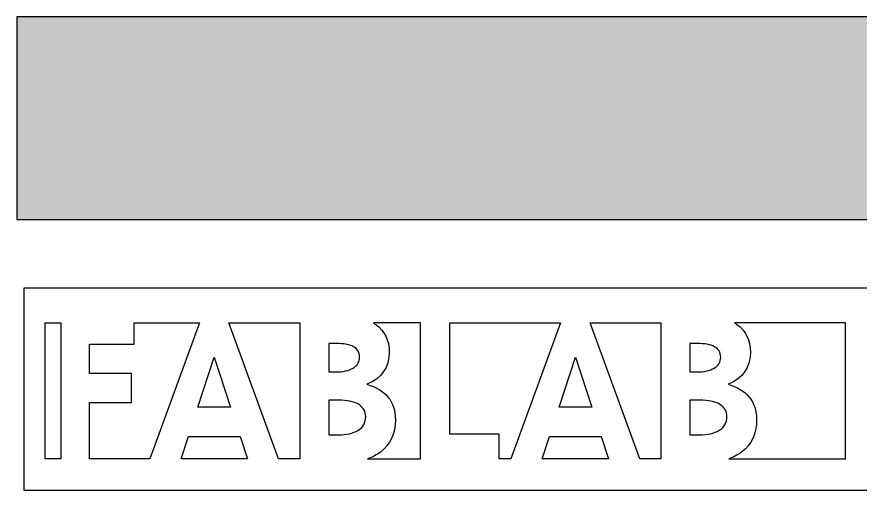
# Model space of a CAD drawing. Extents: x -1 to 338, y -185 to -55.
# Drawn here: x -1.3 to 153.9, y -184.9 to -97.8 of the extents above; entities that cross this region are included whole.
import ezdxf

# ---------------------------------------------------------------- set-up
doc = ezdxf.new("R2010")
doc.units = 0
doc.layers.add('CALQUE_1', color=7, linetype='CONTINUOUS')

# ---------------------------------------------------------------- blocks, each defined once
blk = doc.blocks.new('*U4')
at = {"layer": 'CALQUE_1', "color": 250}
for points in [[(-1.26, -135.1), (-1.26, -97.85), (337.44, -135.1)], [(337.44, -135.1), (-1.26, -97.85), (337.44, -97.85)]]:
    blk.add_solid(points, dxfattribs=at)

msp = doc.modelspace()

# ---------------------------------------------------------------- linework, layer by layer
at = {"layer": 'CALQUE_1', "color": 7}
msp.add_lwpolyline([(-1.26, -97.85), (-1.26, -135.1), (337.44, -135.1), (337.44, -97.85), (-1.26, -97.85)], dxfattribs=at)
at = {"layer": 'CALQUE_1', "color": 250}
for points in [[(0, -147.78), (0, -184.9), (337.44, -184.9), (337.44, -147.78), (0, -147.78)], [(6.8, -179.16), (6.8, -179.16), (3.92, -179.16), (3.92, -154.14), (6.8, -154.14), (6.8, -154.14), (6.8, -179.16)], [(12.11, -179.16), (12.11, -168.8), (19.84, -168.8), (19.84, -163.43), (12.11, -163.43), (12.11, -158.06), (20.3, -158.06), (20.3, -154.14), (32.32, -154.14), (23.18, -179.16), (12.11, -179.16)], [(50.77, -179.16), (46.89, -179.16), (37.74, -154.14), (50.77, -154.14), (50.77, -179.16)], [(87.46, -179.16), (87.46, -174.62), (78.37, -174.62), (78.37, -154.14), (98.76, -154.14), (89.61, -179.16), (87.46, -179.16)], [(117.2, -179.16), (113.32, -179.16), (104.18, -154.14), (117.2, -154.14), (117.2, -179.16)], [(35.03, -160.47), (38.03, -169.66), (32.03, -169.66), (35.03, -160.47)], [(101.47, -160.47), (104.47, -169.66), (98.47, -169.66), (101.47, -160.47)], [(28.94, -179.16), (30.3, -175.03), (39.81, -175.03), (41.14, -179.16), (28.94, -179.16)], [(95.37, -179.16), (96.74, -175.03), (106.24, -175.03), (107.57, -179.16), (95.37, -179.16)]]:
    msp.add_lwpolyline(points, dxfattribs=at)
for points, knots in [([(73, -179.16), (73, -179.16), (63.26, -179.16), (63.26, -179.16), (64.14, -178.83), (64.93, -178.41), (65.61, -177.89), (67.45, -176.5), (68.36, -174.54), (68.36, -172.02), (68.36, -170.27), (67.91, -168.85), (67, -167.77), (66.09, -166.7), (64.8, -165.92), (63.13, -165.43), (65.86, -164.28), (67.23, -162.31), (67.23, -159.52), (67.23, -157.28), (66.4, -155.58), (64.75, -154.43), (64.61, -154.33), (64.46, -154.23), (64.31, -154.14), (64.31, -154.14), (73, -154.14), (73, -154.14), (73, -154.14), (73, -179.16), (73, -179.16)], [0, 0, 0, 0, 1, 1, 1, 2, 2, 2, 3, 3, 3, 4, 4, 4, 5, 5, 5, 6, 6, 6, 7, 7, 7, 8, 8, 8, 9, 9, 9, 10, 10, 10, 10]), ([(151.17, -179.16), (151.17, -179.16), (129.69, -179.16), (129.69, -179.16), (130.58, -178.83), (131.36, -178.41), (132.05, -177.89), (133.88, -176.5), (134.8, -174.54), (134.8, -172.02), (134.8, -170.27), (134.34, -168.85), (133.43, -167.77), (132.52, -166.7), (131.24, -165.92), (129.57, -165.43), (132.3, -164.28), (133.66, -162.31), (133.66, -159.52), (133.66, -157.28), (132.83, -155.58), (131.18, -154.43), (131.04, -154.33), (130.89, -154.23), (130.74, -154.14), (130.74, -154.14), (151.17, -154.14), (151.17, -154.14), (151.17, -154.14), (151.17, -179.16), (151.17, -179.16)], [0, 0, 0, 0, 1, 1, 1, 2, 2, 2, 3, 3, 3, 4, 4, 4, 5, 5, 5, 6, 6, 6, 7, 7, 7, 8, 8, 8, 9, 9, 9, 10, 10, 10, 10]), ([(56.09, -157.93), (56.09, -157.93), (57.45, -157.93), (57.45, -157.93), (58.81, -157.93), (59.87, -158.13), (60.63, -158.52), (61.39, -158.91), (61.77, -159.55), (61.77, -160.43), (61.77, -161.31), (61.38, -161.98), (60.59, -162.45), (59.8, -162.92), (58.75, -163.16), (57.45, -163.16), (57.45, -163.16), (56.09, -163.16), (56.09, -163.16), (56.09, -163.16), (56.09, -157.93), (56.09, -157.93)], [0, 0, 0, 0, 1, 1, 1, 2, 2, 2, 3, 3, 3, 4, 4, 4, 5, 5, 5, 6, 6, 6, 7, 7, 7, 7]), ([(122.52, -157.93), (122.52, -157.93), (123.88, -157.93), (123.88, -157.93), (125.25, -157.93), (126.31, -158.13), (127.07, -158.52), (127.82, -158.91), (128.2, -159.55), (128.2, -160.43), (128.2, -161.31), (127.81, -161.98), (127.02, -162.45), (126.23, -162.92), (125.19, -163.16), (123.88, -163.16), (123.88, -163.16), (122.52, -163.16), (122.52, -163.16), (122.52, -163.16), (122.52, -157.93), (122.52, -157.93)], [0, 0, 0, 0, 1, 1, 1, 2, 2, 2, 3, 3, 3, 4, 4, 4, 5, 5, 5, 6, 6, 6, 7, 7, 7, 7]), ([(61.5, -173.89), (60.56, -174.46), (59.36, -174.75), (57.9, -174.75), (57.9, -174.75), (56.09, -174.75), (56.09, -174.75), (56.09, -174.75), (56.09, -168.34), (56.09, -168.34), (56.09, -168.34), (57.9, -168.34), (57.9, -168.34), (59.45, -168.34), (60.67, -168.6), (61.57, -169.11), (62.46, -169.63), (62.91, -170.4), (62.91, -171.43), (62.91, -172.49), (62.44, -173.31), (61.5, -173.89)], [0, 0, 0, 0, 1, 1, 1, 2, 2, 2, 3, 3, 3, 4, 4, 4, 5, 5, 5, 6, 6, 6, 7, 7, 7, 7]), ([(127.93, -173.89), (126.99, -174.46), (125.79, -174.75), (124.34, -174.75), (124.34, -174.75), (122.52, -174.75), (122.52, -174.75), (122.52, -174.75), (122.52, -168.34), (122.52, -168.34), (122.52, -168.34), (124.34, -168.34), (124.34, -168.34), (125.89, -168.34), (127.11, -168.6), (128, -169.11), (128.89, -169.63), (129.34, -170.4), (129.34, -171.43), (129.34, -172.49), (128.87, -173.31), (127.93, -173.89)], [0, 0, 0, 0, 1, 1, 1, 2, 2, 2, 3, 3, 3, 4, 4, 4, 5, 5, 5, 6, 6, 6, 7, 7, 7, 7])]:
    msp.add_open_spline(points, degree=3, knots=knots, dxfattribs=at)

# ---------------------------------------------------------------- block references
msp.add_blockref('*U4', (0, 0), dxfattribs=at)

doc.saveas('drawing.dxf')
